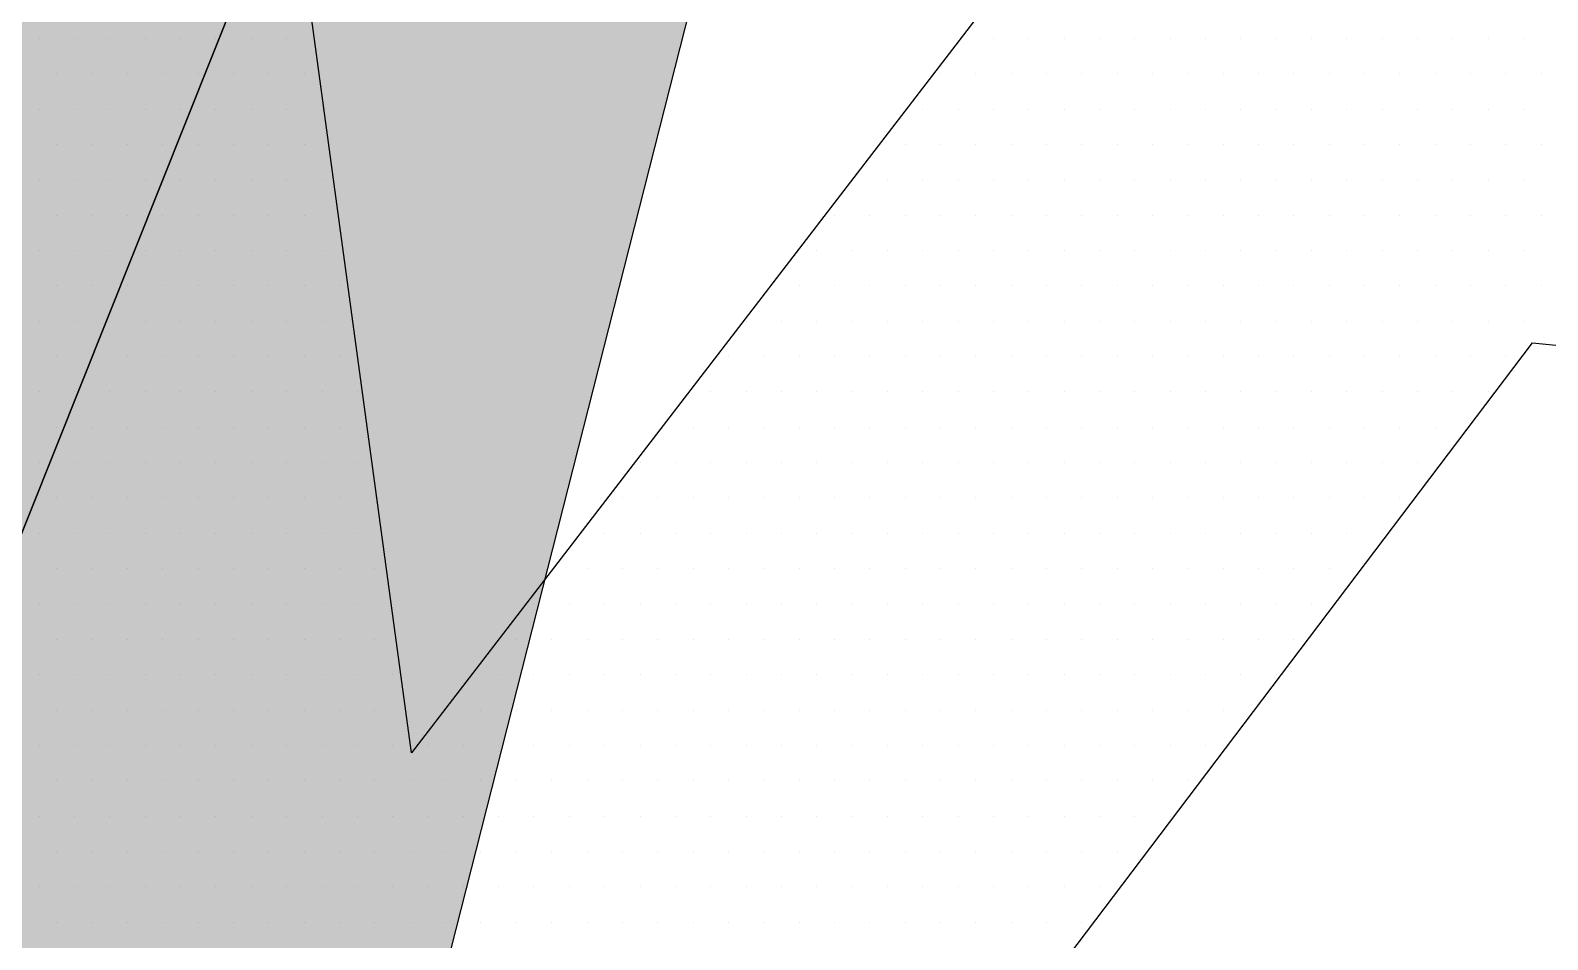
# Model space of a CAD drawing. Header units: millimetres. Extents: x 0 to 345, y 0 to 297.
# Drawn here: x 261.417 to 263.78, y 137.561 to 138.977 of the extents above; entities that cross this region are included whole.
import ezdxf

# ---------------------------------------------------------------- set-up
doc = ezdxf.new("R2010")
doc.units = ezdxf.units.MM
doc.header["$LTSCALE"] = 2
doc.linetypes.add('CACHEX2', pattern=[0.75, 0.5, -0.25])
for name, color, linetype in [('CALQUE_7', 4, 'Continuous'), ('CARTOUCHE', 7, 'Continuous'), ('rosace', 7, 'Continuous')]:
    doc.layers.add(name, color=color, linetype=linetype)

# ---------------------------------------------------------------- blocks, each defined once
blk = doc.blocks.new('A$C715108E3')
at = {"layer": 'CALQUE_7', "color": 131}
for p, q in [((-5.4335, -4.0654), (-5.4335, -4.0654)), ((-5.3417, -4.0654), (-5.3417, -4.0654)), ((-5.2498, -4.0654), (-5.2498, -4.0654)), ((-5.1584, -4.0654), (-5.1584, -4.0654)), ((-5.0665, -4.0654), (-5.0665, -4.0654)), ((-4.9745, -4.0654), (-4.9745, -4.0654)), ((-4.8829, -4.0654), (-4.8829, -4.0654)), ((-4.7912, -4.0654), (-4.7912, -4.0654)), ((-3.0425, -4.0654), (-3.0425, -4.0654)), ((-2.9566, -4.0654), (-2.9566, -4.0654)), ((-2.8646, -4.0654), (-2.8646, -4.0654)), ((-2.7733, -4.0654), (-2.7733, -4.0654)), ((-2.6815, -4.0654), (-2.6815, -4.0654)), ((-2.5895, -4.0654), (-2.5895, -4.0654)), ((-2.4975, -4.0654), (-2.4975, -4.0654)), ((-2.4062, -4.0654), (-2.4062, -4.0654)), ((-2.3142, -4.0654), (-2.3142, -4.0654)), ((-2.2223, -4.0654), (-2.2223, -4.0654)), ((-2.1313, -4.0654), (-2.1313, -4.0654)), ((-2.0391, -4.0654), (-2.0391, -4.0654)), ((-1.9472, -4.0654), (-1.9472, -4.0654)), ((-1.8558, -4.0654), (-1.8558, -4.0654)), ((-1.7639, -4.0654), (-1.7639, -4.0654)), ((-1.6721, -4.0654), (-1.6721, -4.0654)), ((-1.5806, -4.0654), (-1.5806, -4.0654)), ((-5.3874, -4.1578), (-5.3874, -4.1578)), ((-5.2959, -4.1578), (-5.2959, -4.1578)), ((-5.2041, -4.1578), (-5.2041, -4.1578)), ((-5.1121, -4.1578), (-5.1121, -4.1578)), ((-5.0208, -4.1578), (-5.0208, -4.1578)), ((-4.929, -4.1578), (-4.929, -4.1578)), ((-4.8369, -4.1578), (-4.8369, -4.1578)), ((-4.7453, -4.1578), (-4.7453, -4.1578)), ((-3.1126, -4.1578), (-3.1126, -4.1578)), ((-3.0942, -4.1578), (-3.0942, -4.1578)), ((-3.0024, -4.1578), (-3.0024, -4.1578)), ((-2.9109, -4.1578), (-2.9109, -4.1578)), ((-2.8191, -4.1578), (-2.8191, -4.1578)), ((-2.727, -4.1578), (-2.727, -4.1578)), ((-2.6358, -4.1578), (-2.6358, -4.1578)), ((-2.5438, -4.1578), (-2.5438, -4.1578)), ((-2.4517, -4.1578), (-2.4517, -4.1578)), ((-2.3599, -4.1578), (-2.3599, -4.1578)), ((-2.2684, -4.1578), (-2.2684, -4.1578)), ((-2.1766, -4.1578), (-2.1766, -4.1578)), ((-2.0848, -4.1578), (-2.0848, -4.1578)), ((-1.9933, -4.1578), (-1.9933, -4.1578)), ((-1.9015, -4.1578), (-1.9015, -4.1578)), ((-1.8097, -4.1578), (-1.8097, -4.1578)), ((-1.7182, -4.1578), (-1.7182, -4.1578)), ((-1.6264, -4.1578), (-1.6264, -4.1578)), ((-1.5345, -4.1578), (-1.5345, -4.1578)), ((-5.4335, -4.2494), (-5.4335, -4.2494)), ((-5.3417, -4.2494), (-5.3417, -4.2494)), ((-5.2498, -4.2494), (-5.2498, -4.2494)), ((-5.1584, -4.2494), (-5.1584, -4.2494)), ((-5.0665, -4.2494), (-5.0665, -4.2494)), ((-4.9745, -4.2494), (-4.9745, -4.2494)), ((-4.8829, -4.2494), (-4.8829, -4.2494)), ((-4.7912, -4.2494), (-4.7912, -4.2494)), ((-4.6992, -4.2494), (-4.6992, -4.2494)), ((-3.1832, -4.2494), (-3.1832, -4.2494)), ((-3.1399, -4.2494), (-3.1399, -4.2494)), ((-3.0485, -4.2494), (-3.0485, -4.2494)), ((-2.9566, -4.2494), (-2.9566, -4.2494)), ((-2.8646, -4.2494), (-2.8646, -4.2494)), ((-2.7733, -4.2494), (-2.7733, -4.2494)), ((-2.6815, -4.2494), (-2.6815, -4.2494)), ((-2.5895, -4.2494), (-2.5895, -4.2494)), ((-2.4975, -4.2494), (-2.4975, -4.2494)), ((-2.4062, -4.2494), (-2.4062, -4.2494)), ((-2.3142, -4.2494), (-2.3142, -4.2494)), ((-2.2223, -4.2494), (-2.2223, -4.2494)), ((-2.1313, -4.2494), (-2.1313, -4.2494)), ((-2.0391, -4.2494), (-2.0391, -4.2494)), ((-1.9472, -4.2494), (-1.9472, -4.2494)), ((-1.8558, -4.2494), (-1.8558, -4.2494)), ((-1.7639, -4.2494), (-1.7639, -4.2494)), ((-1.6721, -4.2494), (-1.6721, -4.2494)), ((-1.5806, -4.2494), (-1.5806, -4.2494)), ((-5.3874, -4.3407), (-5.3874, -4.3407)), ((-5.2959, -4.3407), (-5.2959, -4.3407)), ((-5.2041, -4.3407), (-5.2041, -4.3407)), ((-5.1121, -4.3407), (-5.1121, -4.3407)), ((-5.0208, -4.3407), (-5.0208, -4.3407)), ((-4.929, -4.3407), (-4.929, -4.3407)), ((-4.8369, -4.3407), (-4.8369, -4.3407)), ((-4.7453, -4.3407), (-4.7453, -4.3407)), ((-3.2541, -4.3407), (-3.2541, -4.3407)), ((-3.186, -4.3407), (-3.186, -4.3407)), ((-3.0942, -4.3407), (-3.0942, -4.3407)), ((-3.0024, -4.3407), (-3.0024, -4.3407)), ((-2.9109, -4.3407), (-2.9109, -4.3407)), ((-2.8191, -4.3407), (-2.8191, -4.3407)), ((-2.727, -4.3407), (-2.727, -4.3407)), ((-2.6358, -4.3407), (-2.6358, -4.3407)), ((-2.5438, -4.3407), (-2.5438, -4.3407)), ((-2.4517, -4.3407), (-2.4517, -4.3407)), ((-2.3599, -4.3407), (-2.3599, -4.3407)), ((-2.2684, -4.3407), (-2.2684, -4.3407)), ((-2.1766, -4.3407), (-2.1766, -4.3407)), ((-2.0848, -4.3407), (-2.0848, -4.3407)), ((-1.9933, -4.3407), (-1.9933, -4.3407)), ((-1.9015, -4.3407), (-1.9015, -4.3407)), ((-1.8097, -4.3407), (-1.8097, -4.3407)), ((-1.7182, -4.3407), (-1.7182, -4.3407)), ((-1.6264, -4.3407), (-1.6264, -4.3407)), ((-1.5345, -4.3407), (-1.5345, -4.3407)), ((-5.4335, -4.4331), (-5.4335, -4.4331)), ((-5.3417, -4.4331), (-5.3417, -4.4331)), ((-5.2498, -4.4331), (-5.2498, -4.4331)), ((-5.1584, -4.4331), (-5.1584, -4.4331)), ((-5.0665, -4.4331), (-5.0665, -4.4331)), ((-4.9745, -4.4331), (-4.9745, -4.4331)), ((-4.8829, -4.4331), (-4.8829, -4.4331)), ((-4.7912, -4.4331), (-4.7912, -4.4331)), ((-4.6992, -4.4331), (-4.6992, -4.4331)), ((-3.3243, -4.4331), (-3.3243, -4.4331)), ((-3.3236, -4.4331), (-3.3236, -4.4331)), ((-3.2318, -4.4331), (-3.2318, -4.4331)), ((-3.1399, -4.4331), (-3.1399, -4.4331)), ((-3.0485, -4.4331), (-3.0485, -4.4331)), ((-2.9566, -4.4331), (-2.9566, -4.4331)), ((-2.8646, -4.4331), (-2.8646, -4.4331)), ((-2.7733, -4.4331), (-2.7733, -4.4331)), ((-2.6815, -4.4331), (-2.6815, -4.4331)), ((-2.5895, -4.4331), (-2.5895, -4.4331)), ((-2.4975, -4.4331), (-2.4975, -4.4331)), ((-2.4062, -4.4331), (-2.4062, -4.4331)), ((-2.3142, -4.4331), (-2.3142, -4.4331)), ((-2.2223, -4.4331), (-2.2223, -4.4331)), ((-2.1313, -4.4331), (-2.1313, -4.4331)), ((-2.0391, -4.4331), (-2.0391, -4.4331)), ((-1.9472, -4.4331), (-1.9472, -4.4331)), ((-1.8558, -4.4331), (-1.8558, -4.4331)), ((-1.7639, -4.4331), (-1.7639, -4.4331)), ((-1.6721, -4.4331), (-1.6721, -4.4331)), ((-1.5806, -4.4331), (-1.5806, -4.4331)), ((-5.3874, -4.5245), (-5.3874, -4.5245)), ((-5.2959, -4.5245), (-5.2959, -4.5245)), ((-5.2041, -4.5245), (-5.2041, -4.5245)), ((-5.1121, -4.5245), (-5.1121, -4.5245)), ((-5.0208, -4.5245), (-5.0208, -4.5245)), ((-4.929, -4.5245), (-4.929, -4.5245)), ((-4.8369, -4.5245), (-4.8369, -4.5245)), ((-4.7453, -4.5245), (-4.7453, -4.5245)), ((-3.3948, -4.5245), (-3.3948, -4.5245)), ((-3.3693, -4.5245), (-3.3693, -4.5245)), ((-3.2775, -4.5245), (-3.2775, -4.5245)), ((-3.186, -4.5245), (-3.186, -4.5245)), ((-3.0942, -4.5245), (-3.0942, -4.5245)), ((-3.0024, -4.5245), (-3.0024, -4.5245)), ((-2.9109, -4.5245), (-2.9109, -4.5245)), ((-2.8191, -4.5245), (-2.8191, -4.5245)), ((-2.727, -4.5245), (-2.727, -4.5245)), ((-2.6358, -4.5245), (-2.6358, -4.5245)), ((-2.5438, -4.5245), (-2.5438, -4.5245)), ((-2.4517, -4.5245), (-2.4517, -4.5245)), ((-2.3599, -4.5245), (-2.3599, -4.5245)), ((-2.2684, -4.5245), (-2.2684, -4.5245)), ((-2.1766, -4.5245), (-2.1766, -4.5245)), ((-2.0848, -4.5245), (-2.0848, -4.5245)), ((-1.9933, -4.5245), (-1.9933, -4.5245)), ((-1.9015, -4.5245), (-1.9015, -4.5245)), ((-1.8097, -4.5245), (-1.8097, -4.5245)), ((-1.7182, -4.5245), (-1.7182, -4.5245)), ((-1.6264, -4.5245), (-1.6264, -4.5245)), ((-1.5345, -4.5245), (-1.5345, -4.5245)), ((-5.4335, -4.6156), (-5.4335, -4.6156)), ((-5.3417, -4.6156), (-5.3417, -4.6156)), ((-5.2498, -4.6156), (-5.2498, -4.6156)), ((-5.1584, -4.6156), (-5.1584, -4.6156)), ((-5.0665, -4.6156), (-5.0665, -4.6156)), ((-4.9745, -4.6156), (-4.9745, -4.6156)), ((-4.8829, -4.6156), (-4.8829, -4.6156)), ((-4.7912, -4.6156), (-4.7912, -4.6156)), ((-4.6992, -4.6156), (-4.6992, -4.6156)), ((-3.4656, -4.6156), (-3.4656, -4.6156)), ((-3.415, -4.6156), (-3.415, -4.6156)), ((-3.3236, -4.6156), (-3.3236, -4.6156)), ((-3.2318, -4.6156), (-3.2318, -4.6156)), ((-3.1399, -4.6156), (-3.1399, -4.6156)), ((-3.0485, -4.6156), (-3.0485, -4.6156)), ((-2.9566, -4.6156), (-2.9566, -4.6156)), ((-2.8646, -4.6156), (-2.8646, -4.6156)), ((-2.7733, -4.6156), (-2.7733, -4.6156)), ((-2.6815, -4.6156), (-2.6815, -4.6156)), ((-2.5895, -4.6156), (-2.5895, -4.6156)), ((-2.4975, -4.6156), (-2.4975, -4.6156)), ((-2.4062, -4.6156), (-2.4062, -4.6156)), ((-2.3142, -4.6156), (-2.3142, -4.6156)), ((-2.2223, -4.6156), (-2.2223, -4.6156)), ((-2.1313, -4.6156), (-2.1313, -4.6156)), ((-2.0391, -4.6156), (-2.0391, -4.6156)), ((-1.9472, -4.6156), (-1.9472, -4.6156)), ((-1.8558, -4.6156), (-1.8558, -4.6156)), ((-1.7639, -4.6156), (-1.7639, -4.6156)), ((-1.6721, -4.6156), (-1.6721, -4.6156)), ((-1.5806, -4.6156), (-1.5806, -4.6156)), ((-5.3874, -4.7082), (-5.3874, -4.7082)), ((-5.2959, -4.7082), (-5.2959, -4.7082)), ((-5.2041, -4.7082), (-5.2041, -4.7082)), ((-5.1121, -4.7082), (-5.1121, -4.7082)), ((-5.0208, -4.7082), (-5.0208, -4.7082)), ((-4.929, -4.7082), (-4.929, -4.7082)), ((-4.8369, -4.7082), (-4.8369, -4.7082)), ((-4.7453, -4.7082), (-4.7453, -4.7082)), ((-4.6537, -4.7082), (-4.6537, -4.7082)), ((-3.5357, -4.7082), (-3.5357, -4.7082)), ((-3.4611, -4.7082), (-3.4611, -4.7082)), ((-3.3693, -4.7082), (-3.3693, -4.7082)), ((-3.2775, -4.7082), (-3.2775, -4.7082)), ((-3.186, -4.7082), (-3.186, -4.7082)), ((-3.0942, -4.7082), (-3.0942, -4.7082)), ((-3.0024, -4.7082), (-3.0024, -4.7082)), ((-2.9109, -4.7082), (-2.9109, -4.7082)), ((-2.8191, -4.7082), (-2.8191, -4.7082)), ((-2.727, -4.7082), (-2.727, -4.7082)), ((-2.6358, -4.7082), (-2.6358, -4.7082)), ((-2.5438, -4.7082), (-2.5438, -4.7082)), ((-2.4517, -4.7082), (-2.4517, -4.7082)), ((-2.3599, -4.7082), (-2.3599, -4.7082)), ((-2.2684, -4.7082), (-2.2684, -4.7082)), ((-2.1766, -4.7082), (-2.1766, -4.7082)), ((-2.0848, -4.7082), (-2.0848, -4.7082)), ((-1.9933, -4.7082), (-1.9933, -4.7082)), ((-1.9015, -4.7082), (-1.9015, -4.7082)), ((-1.8097, -4.7082), (-1.8097, -4.7082)), ((-1.7182, -4.7082), (-1.7182, -4.7082)), ((-1.6264, -4.7082), (-1.6264, -4.7082)), ((-1.5345, -4.7082), (-1.5345, -4.7082)), ((-5.4335, -4.7997), (-5.4335, -4.7997)), ((-5.3417, -4.7997), (-5.3417, -4.7997)), ((-5.2498, -4.7997), (-5.2498, -4.7997)), ((-5.1584, -4.7997), (-5.1584, -4.7997)), ((-5.0665, -4.7997), (-5.0665, -4.7997)), ((-4.9745, -4.7997), (-4.9745, -4.7997)), ((-4.8829, -4.7997), (-4.8829, -4.7997)), ((-4.7912, -4.7997), (-4.7912, -4.7997)), ((-4.6992, -4.7997), (-4.6992, -4.7997)), ((-3.6064, -4.7997), (-3.6064, -4.7997)), ((-3.5987, -4.7997), (-3.5987, -4.7997)), ((-3.5069, -4.7997), (-3.5069, -4.7997)), ((-3.415, -4.7997), (-3.415, -4.7997)), ((-3.3236, -4.7997), (-3.3236, -4.7997)), ((-3.2318, -4.7997), (-3.2318, -4.7997)), ((-3.1399, -4.7997), (-3.1399, -4.7997)), ((-3.0485, -4.7997), (-3.0485, -4.7997)), ((-2.9566, -4.7997), (-2.9566, -4.7997)), ((-2.8646, -4.7997), (-2.8646, -4.7997)), ((-2.7733, -4.7997), (-2.7733, -4.7997)), ((-2.6815, -4.7997), (-2.6815, -4.7997)), ((-2.5895, -4.7997), (-2.5895, -4.7997)), ((-2.4975, -4.7997), (-2.4975, -4.7997)), ((-2.4062, -4.7997), (-2.4062, -4.7997)), ((-2.3142, -4.7997), (-2.3142, -4.7997)), ((-2.2223, -4.7997), (-2.2223, -4.7997)), ((-2.1313, -4.7997), (-2.1313, -4.7997)), ((-2.0391, -4.7997), (-2.0391, -4.7997)), ((-1.9472, -4.7997), (-1.9472, -4.7997)), ((-1.8558, -4.7997), (-1.8558, -4.7997)), ((-1.7639, -4.7997), (-1.7639, -4.7997)), ((-1.6721, -4.7997), (-1.6721, -4.7997)), ((-1.5806, -4.7997), (-1.5806, -4.7997)), ((-5.3874, -4.892), (-5.3874, -4.892)), ((-5.2959, -4.892), (-5.2959, -4.892)), ((-5.2041, -4.892), (-5.2041, -4.892)), ((-5.1121, -4.892), (-5.1121, -4.892)), ((-5.0208, -4.892), (-5.0208, -4.892)), ((-4.929, -4.892), (-4.929, -4.892)), ((-4.8369, -4.892), (-4.8369, -4.892)), ((-4.7453, -4.892), (-4.7453, -4.892)), ((-4.6537, -4.892), (-4.6537, -4.892)), ((-3.677, -4.892), (-3.677, -4.892)), ((-3.6444, -4.892), (-3.6444, -4.892)), ((-3.5526, -4.892), (-3.5526, -4.892)), ((-3.4611, -4.892), (-3.4611, -4.892)), ((-3.3693, -4.892), (-3.3693, -4.892)), ((-3.2775, -4.892), (-3.2775, -4.892)), ((-3.186, -4.892), (-3.186, -4.892)), ((-3.0942, -4.892), (-3.0942, -4.892)), ((-3.0024, -4.892), (-3.0024, -4.892)), ((-2.9109, -4.892), (-2.9109, -4.892)), ((-2.8191, -4.892), (-2.8191, -4.892)), ((-2.727, -4.892), (-2.727, -4.892)), ((-2.6358, -4.892), (-2.6358, -4.892)), ((-2.5438, -4.892), (-2.5438, -4.892)), ((-2.4517, -4.892), (-2.4517, -4.892)), ((-2.3599, -4.892), (-2.3599, -4.892)), ((-2.2684, -4.892), (-2.2684, -4.892)), ((-2.1766, -4.892), (-2.1766, -4.892)), ((-2.0848, -4.892), (-2.0848, -4.892)), ((-1.9933, -4.892), (-1.9933, -4.892)), ((-1.9015, -4.892), (-1.9015, -4.892)), ((-1.8097, -4.892), (-1.8097, -4.892)), ((-1.7182, -4.892), (-1.7182, -4.892)), ((-1.6264, -4.892), (-1.6264, -4.892)), ((-5.4335, -4.9833), (-5.4335, -4.9833)), ((-5.3417, -4.9833), (-5.3417, -4.9833)), ((-5.2498, -4.9833), (-5.2498, -4.9833)), ((-5.1584, -4.9833), (-5.1584, -4.9833)), ((-5.0665, -4.9833), (-5.0665, -4.9833)), ((-4.9745, -4.9833), (-4.9745, -4.9833)), ((-4.8829, -4.9833), (-4.8829, -4.9833)), ((-4.7912, -4.9833), (-4.7912, -4.9833)), ((-4.6992, -4.9833), (-4.6992, -4.9833)), ((-4.6076, -4.9833), (-4.6076, -4.9833)), ((-3.7471, -4.9833), (-3.7471, -4.9833)), ((-3.6909, -4.9833), (-3.6909, -4.9833)), ((-3.5987, -4.9833), (-3.5987, -4.9833)), ((-3.5069, -4.9833), (-3.5069, -4.9833)), ((-3.415, -4.9833), (-3.415, -4.9833)), ((-3.3236, -4.9833), (-3.3236, -4.9833)), ((-3.2318, -4.9833), (-3.2318, -4.9833)), ((-3.1399, -4.9833), (-3.1399, -4.9833)), ((-3.0485, -4.9833), (-3.0485, -4.9833)), ((-2.9566, -4.9833), (-2.9566, -4.9833)), ((-2.8646, -4.9833), (-2.8646, -4.9833)), ((-2.7733, -4.9833), (-2.7733, -4.9833)), ((-2.6815, -4.9833), (-2.6815, -4.9833)), ((-2.5895, -4.9833), (-2.5895, -4.9833)), ((-2.4975, -4.9833), (-2.4975, -4.9833)), ((-2.4062, -4.9833), (-2.4062, -4.9833)), ((-2.3142, -4.9833), (-2.3142, -4.9833)), ((-2.2223, -4.9833), (-2.2223, -4.9833)), ((-2.1313, -4.9833), (-2.1313, -4.9833)), ((-2.0391, -4.9833), (-2.0391, -4.9833)), ((-1.9472, -4.9833), (-1.9472, -4.9833)), ((-1.8558, -4.9833), (-1.8558, -4.9833)), ((-1.7639, -4.9833), (-1.7639, -4.9833)), ((-1.6721, -4.9833), (-1.6721, -4.9833)), ((-5.3874, -5.0748), (-5.3874, -5.0748)), ((-5.2959, -5.0748), (-5.2959, -5.0748)), ((-5.2041, -5.0748), (-5.2041, -5.0748)), ((-5.1121, -5.0748), (-5.1121, -5.0748)), ((-5.0208, -5.0748), (-5.0208, -5.0748)), ((-4.929, -5.0748), (-4.929, -5.0748)), ((-4.8369, -5.0748), (-4.8369, -5.0748)), ((-4.7453, -5.0748), (-4.7453, -5.0748)), ((-4.6537, -5.0748), (-4.6537, -5.0748)), ((-3.818, -5.0748), (-3.818, -5.0748)), ((-3.7363, -5.0748), (-3.7363, -5.0748)), ((-3.6444, -5.0748), (-3.6444, -5.0748)), ((-3.5526, -5.0748), (-3.5526, -5.0748)), ((-3.4611, -5.0748), (-3.4611, -5.0748)), ((-3.3693, -5.0748), (-3.3693, -5.0748)), ((-3.2775, -5.0748), (-3.2775, -5.0748)), ((-3.186, -5.0748), (-3.186, -5.0748)), ((-3.0942, -5.0748), (-3.0942, -5.0748)), ((-3.0024, -5.0748), (-3.0024, -5.0748)), ((-2.9109, -5.0748), (-2.9109, -5.0748)), ((-2.8191, -5.0748), (-2.8191, -5.0748)), ((-2.727, -5.0748), (-2.727, -5.0748)), ((-2.6358, -5.0748), (-2.6358, -5.0748)), ((-2.5438, -5.0748), (-2.5438, -5.0748)), ((-2.4517, -5.0748), (-2.4517, -5.0748)), ((-2.3599, -5.0748), (-2.3599, -5.0748)), ((-2.2684, -5.0748), (-2.2684, -5.0748)), ((-2.1766, -5.0748), (-2.1766, -5.0748)), ((-2.0848, -5.0748), (-2.0848, -5.0748)), ((-1.9933, -5.0748), (-1.9933, -5.0748)), ((-1.9015, -5.0748), (-1.9015, -5.0748)), ((-1.8097, -5.0748), (-1.8097, -5.0748)), ((-5.4335, -5.1674), (-5.4335, -5.1674)), ((-5.3417, -5.1674), (-5.3417, -5.1674)), ((-5.2498, -5.1674), (-5.2498, -5.1674)), ((-5.1584, -5.1674), (-5.1584, -5.1674)), ((-5.0665, -5.1674), (-5.0665, -5.1674)), ((-4.9745, -5.1674), (-4.9745, -5.1674)), ((-4.8829, -5.1674), (-4.8829, -5.1674)), ((-4.7912, -5.1674), (-4.7912, -5.1674)), ((-4.6992, -5.1674), (-4.6992, -5.1674)), ((-4.6076, -5.1674), (-4.6076, -5.1674)), ((-3.8884, -5.1674), (-3.8884, -5.1674)), ((-3.8738, -5.1674), (-3.8738, -5.1674)), ((-3.782, -5.1674), (-3.782, -5.1674)), ((-3.6909, -5.1674), (-3.6909, -5.1674)), ((-3.5987, -5.1674), (-3.5987, -5.1674)), ((-3.5069, -5.1674), (-3.5069, -5.1674)), ((-3.415, -5.1674), (-3.415, -5.1674)), ((-3.3236, -5.1674), (-3.3236, -5.1674)), ((-3.2318, -5.1674), (-3.2318, -5.1674)), ((-3.1399, -5.1674), (-3.1399, -5.1674)), ((-3.0485, -5.1674), (-3.0485, -5.1674)), ((-2.9566, -5.1674), (-2.9566, -5.1674)), ((-2.8646, -5.1674), (-2.8646, -5.1674)), ((-2.7733, -5.1674), (-2.7733, -5.1674)), ((-2.6815, -5.1674), (-2.6815, -5.1674)), ((-2.5895, -5.1674), (-2.5895, -5.1674)), ((-2.4975, -5.1674), (-2.4975, -5.1674)), ((-2.4062, -5.1674), (-2.4062, -5.1674)), ((-2.3142, -5.1674), (-2.3142, -5.1674)), ((-2.2223, -5.1674), (-2.2223, -5.1674)), ((-2.1313, -5.1674), (-2.1313, -5.1674)), ((-2.0391, -5.1674), (-2.0391, -5.1674)), ((-1.9472, -5.1674), (-1.9472, -5.1674)), ((-1.8558, -5.1674), (-1.8558, -5.1674)), ((-5.3874, -5.2586), (-5.3874, -5.2586)), ((-5.2959, -5.2586), (-5.2959, -5.2586)), ((-5.2041, -5.2586), (-5.2041, -5.2586)), ((-5.1121, -5.2586), (-5.1121, -5.2586)), ((-5.0208, -5.2586), (-5.0208, -5.2586)), ((-4.929, -5.2586), (-4.929, -5.2586)), ((-4.8369, -5.2586), (-4.8369, -5.2586)), ((-4.7453, -5.2586), (-4.7453, -5.2586)), ((-4.6537, -5.2586), (-4.6537, -5.2586)), ((-4.562, -5.2586), (-4.562, -5.2586)), ((-3.9587, -5.2586), (-3.9587, -5.2586)), ((-3.9196, -5.2586), (-3.9196, -5.2586)), ((-3.8281, -5.2586), (-3.8281, -5.2586)), ((-3.7363, -5.2586), (-3.7363, -5.2586)), ((-3.6444, -5.2586), (-3.6444, -5.2586)), ((-3.5526, -5.2586), (-3.5526, -5.2586)), ((-3.4611, -5.2586), (-3.4611, -5.2586)), ((-3.3693, -5.2586), (-3.3693, -5.2586)), ((-3.2775, -5.2586), (-3.2775, -5.2586)), ((-3.186, -5.2586), (-3.186, -5.2586)), ((-3.0942, -5.2586), (-3.0942, -5.2586)), ((-3.0024, -5.2586), (-3.0024, -5.2586)), ((-2.9109, -5.2586), (-2.9109, -5.2586)), ((-2.8191, -5.2586), (-2.8191, -5.2586)), ((-2.727, -5.2586), (-2.727, -5.2586)), ((-2.6358, -5.2586), (-2.6358, -5.2586)), ((-2.5438, -5.2586), (-2.5438, -5.2586)), ((-2.4517, -5.2586), (-2.4517, -5.2586)), ((-2.3599, -5.2586), (-2.3599, -5.2586)), ((-2.2684, -5.2586), (-2.2684, -5.2586)), ((-2.1766, -5.2586), (-2.1766, -5.2586)), ((-2.0848, -5.2586), (-2.0848, -5.2586)), ((-1.9933, -5.2586), (-1.9933, -5.2586)), ((-1.9015, -5.2586), (-1.9015, -5.2586)), ((-5.4335, -5.3499), (-5.4335, -5.3499)), ((-5.3417, -5.3499), (-5.3417, -5.3499)), ((-5.2498, -5.3499), (-5.2498, -5.3499)), ((-5.1584, -5.3499), (-5.1584, -5.3499)), ((-5.0665, -5.3499), (-5.0665, -5.3499)), ((-4.9745, -5.3499), (-4.9745, -5.3499)), ((-4.8829, -5.3499), (-4.8829, -5.3499)), ((-4.7912, -5.3499), (-4.7912, -5.3499)), ((-4.6992, -5.3499), (-4.6992, -5.3499)), ((-4.6076, -5.3499), (-4.6076, -5.3499)), ((-4.0296, -5.3499), (-4.0296, -5.3499)), ((-3.9659, -5.3499), (-3.9659, -5.3499)), ((-3.8738, -5.3499), (-3.8738, -5.3499)), ((-3.782, -5.3499), (-3.782, -5.3499)), ((-3.6909, -5.3499), (-3.6909, -5.3499)), ((-3.5987, -5.3499), (-3.5987, -5.3499)), ((-3.5069, -5.3499), (-3.5069, -5.3499)), ((-3.415, -5.3499), (-3.415, -5.3499)), ((-3.3236, -5.3499), (-3.3236, -5.3499)), ((-3.2318, -5.3499), (-3.2318, -5.3499)), ((-3.1399, -5.3499), (-3.1399, -5.3499)), ((-3.0485, -5.3499), (-3.0485, -5.3499)), ((-2.9566, -5.3499), (-2.9566, -5.3499)), ((-2.8646, -5.3499), (-2.8646, -5.3499)), ((-2.7733, -5.3499), (-2.7733, -5.3499)), ((-2.6815, -5.3499), (-2.6815, -5.3499)), ((-2.5895, -5.3499), (-2.5895, -5.3499)), ((-2.4975, -5.3499), (-2.4975, -5.3499)), ((-2.4062, -5.3499), (-2.4062, -5.3499)), ((-2.3142, -5.3499), (-2.3142, -5.3499)), ((-2.2223, -5.3499), (-2.2223, -5.3499)), ((-2.1313, -5.3499), (-2.1313, -5.3499)), ((-2.0391, -5.3499), (-2.0391, -5.3499)), ((-1.9472, -5.3499), (-1.9472, -5.3499)), ((-5.3874, -5.4423), (-5.3874, -5.4423)), ((-5.2959, -5.4423), (-5.2959, -5.4423)), ((-5.2041, -5.4423), (-5.2041, -5.4423)), ((-5.1121, -5.4423), (-5.1121, -5.4423)), ((-5.0208, -5.4423), (-5.0208, -5.4423)), ((-4.929, -5.4423), (-4.929, -5.4423)), ((-4.8369, -5.4423), (-4.8369, -5.4423)), ((-4.7453, -5.4423), (-4.7453, -5.4423)), ((-4.6537, -5.4423), (-4.6537, -5.4423)), ((-4.562, -5.4423), (-4.562, -5.4423)), ((-4.1002, -5.4423), (-4.1002, -5.4423)), ((-4.0114, -5.4423), (-4.0114, -5.4423)), ((-3.9196, -5.4423), (-3.9196, -5.4423)), ((-3.8281, -5.4423), (-3.8281, -5.4423)), ((-3.7363, -5.4423), (-3.7363, -5.4423)), ((-3.6444, -5.4423), (-3.6444, -5.4423)), ((-3.5526, -5.4423), (-3.5526, -5.4423)), ((-3.4611, -5.4423), (-3.4611, -5.4423)), ((-3.3693, -5.4423), (-3.3693, -5.4423)), ((-3.2775, -5.4423), (-3.2775, -5.4423)), ((-3.186, -5.4423), (-3.186, -5.4423)), ((-3.0942, -5.4423), (-3.0942, -5.4423)), ((-3.0024, -5.4423), (-3.0024, -5.4423)), ((-2.9109, -5.4423), (-2.9109, -5.4423)), ((-2.8191, -5.4423), (-2.8191, -5.4423)), ((-2.727, -5.4423), (-2.727, -5.4423)), ((-2.6358, -5.4423), (-2.6358, -5.4423)), ((-2.5438, -5.4423), (-2.5438, -5.4423)), ((-2.4517, -5.4423), (-2.4517, -5.4423)), ((-2.3599, -5.4423), (-2.3599, -5.4423)), ((-2.2684, -5.4423), (-2.2684, -5.4423)), ((-2.1766, -5.4423), (-2.1766, -5.4423)), ((-2.0848, -5.4423), (-2.0848, -5.4423)), ((-5.4335, -5.5339), (-5.4335, -5.5339)), ((-5.3417, -5.5339), (-5.3417, -5.5339)), ((-5.2498, -5.5339), (-5.2498, -5.5339)), ((-5.1584, -5.5339), (-5.1584, -5.5339)), ((-5.0665, -5.5339), (-5.0665, -5.5339)), ((-4.9745, -5.5339), (-4.9745, -5.5339)), ((-4.8829, -5.5339), (-4.8829, -5.5339)), ((-4.7912, -5.5339), (-4.7912, -5.5339)), ((-4.6992, -5.5339), (-4.6992, -5.5339)), ((-4.6076, -5.5339), (-4.6076, -5.5339)), ((-4.1703, -5.5339), (-4.1703, -5.5339)), ((-4.1491, -5.5339), (-4.1491, -5.5339)), ((-4.0571, -5.5339), (-4.0571, -5.5339)), ((-3.9659, -5.5339), (-3.9659, -5.5339)), ((-3.8738, -5.5339), (-3.8738, -5.5339)), ((-3.782, -5.5339), (-3.782, -5.5339)), ((-3.6909, -5.5339), (-3.6909, -5.5339)), ((-3.5987, -5.5339), (-3.5987, -5.5339)), ((-3.5069, -5.5339), (-3.5069, -5.5339)), ((-3.415, -5.5339), (-3.415, -5.5339)), ((-3.3236, -5.5339), (-3.3236, -5.5339)), ((-3.2318, -5.5339), (-3.2318, -5.5339)), ((-3.1399, -5.5339), (-3.1399, -5.5339)), ((-3.0485, -5.5339), (-3.0485, -5.5339)), ((-2.9566, -5.5339), (-2.9566, -5.5339)), ((-2.8646, -5.5339), (-2.8646, -5.5339)), ((-2.7733, -5.5339), (-2.7733, -5.5339)), ((-2.6815, -5.5339), (-2.6815, -5.5339)), ((-2.5895, -5.5339), (-2.5895, -5.5339)), ((-2.4975, -5.5339), (-2.4975, -5.5339)), ((-2.4062, -5.5339), (-2.4062, -5.5339)), ((-2.3142, -5.5339), (-2.3142, -5.5339)), ((-2.2223, -5.5339), (-2.2223, -5.5339)), ((-2.1313, -5.5339), (-2.1313, -5.5339)), ((-5.3874, -5.625), (-5.3874, -5.625)), ((-5.2959, -5.625), (-5.2959, -5.625)), ((-5.2041, -5.625), (-5.2041, -5.625)), ((-5.1121, -5.625), (-5.1121, -5.625)), ((-5.0208, -5.625), (-5.0208, -5.625)), ((-4.929, -5.625), (-4.929, -5.625)), ((-4.8369, -5.625), (-4.8369, -5.625)), ((-4.7453, -5.625), (-4.7453, -5.625)), ((-4.6537, -5.625), (-4.6537, -5.625)), ((-4.562, -5.625), (-4.562, -5.625)), ((-4.2412, -5.625), (-4.2412, -5.625)), ((-4.1947, -5.625), (-4.1947, -5.625)), ((-4.1034, -5.625), (-4.1034, -5.625)), ((-4.0114, -5.625), (-4.0114, -5.625)), ((-3.9196, -5.625), (-3.9196, -5.625)), ((-3.8281, -5.625), (-3.8281, -5.625)), ((-3.7363, -5.625), (-3.7363, -5.625)), ((-3.6444, -5.625), (-3.6444, -5.625)), ((-3.5526, -5.625), (-3.5526, -5.625)), ((-3.4611, -5.625), (-3.4611, -5.625)), ((-3.3693, -5.625), (-3.3693, -5.625)), ((-3.2775, -5.625), (-3.2775, -5.625)), ((-3.186, -5.625), (-3.186, -5.625)), ((-3.0942, -5.625), (-3.0942, -5.625)), ((-3.0024, -5.625), (-3.0024, -5.625)), ((-2.9109, -5.625), (-2.9109, -5.625)), ((-2.8191, -5.625), (-2.8191, -5.625)), ((-2.727, -5.625), (-2.727, -5.625)), ((-2.6358, -5.625), (-2.6358, -5.625)), ((-2.5438, -5.625), (-2.5438, -5.625)), ((-2.4517, -5.625), (-2.4517, -5.625)), ((-2.3599, -5.625), (-2.3599, -5.625)), ((-2.2684, -5.625), (-2.2684, -5.625)), ((-2.1766, -5.625), (-2.1766, -5.625)), ((-5.4335, -5.7174), (-5.4335, -5.7174)), ((-5.3417, -5.7174), (-5.3417, -5.7174)), ((-5.2498, -5.7174), (-5.2498, -5.7174)), ((-5.1584, -5.7174), (-5.1584, -5.7174)), ((-5.0665, -5.7174), (-5.0665, -5.7174)), ((-4.9745, -5.7174), (-4.9745, -5.7174)), ((-4.8829, -5.7174), (-4.8829, -5.7174)), ((-4.7912, -5.7174), (-4.7912, -5.7174)), ((-4.6992, -5.7174), (-4.6992, -5.7174)), ((-4.6076, -5.7174), (-4.6076, -5.7174)), ((-4.5159, -5.7174), (-4.5159, -5.7174)), ((-4.3116, -5.7174), (-4.3116, -5.7174)), ((-4.2412, -5.7174), (-4.2412, -5.7174)), ((-4.1491, -5.7174), (-4.1491, -5.7174)), ((-4.0571, -5.7174), (-4.0571, -5.7174)), ((-3.9659, -5.7174), (-3.9659, -5.7174)), ((-3.8738, -5.7174), (-3.8738, -5.7174)), ((-3.782, -5.7174), (-3.782, -5.7174)), ((-3.6909, -5.7174), (-3.6909, -5.7174)), ((-3.5987, -5.7174), (-3.5987, -5.7174)), ((-3.5069, -5.7174), (-3.5069, -5.7174)), ((-3.415, -5.7174), (-3.415, -5.7174)), ((-3.3236, -5.7174), (-3.3236, -5.7174)), ((-3.2318, -5.7174), (-3.2318, -5.7174)), ((-3.1399, -5.7174), (-3.1399, -5.7174)), ((-3.0485, -5.7174), (-3.0485, -5.7174)), ((-2.9566, -5.7174), (-2.9566, -5.7174)), ((-2.8646, -5.7174), (-2.8646, -5.7174)), ((-2.7733, -5.7174), (-2.7733, -5.7174)), ((-2.6815, -5.7174), (-2.6815, -5.7174)), ((-2.5895, -5.7174), (-2.5895, -5.7174)), ((-2.4975, -5.7174), (-2.4975, -5.7174)), ((-2.4062, -5.7174), (-2.4062, -5.7174)), ((-2.3142, -5.7174), (-2.3142, -5.7174)), ((-2.2223, -5.7174), (-2.2223, -5.7174)), ((-5.3874, -5.8091), (-5.3874, -5.8091)), ((-5.2959, -5.8091), (-5.2959, -5.8091)), ((-5.2041, -5.8091), (-5.2041, -5.8091)), ((-5.1121, -5.8091), (-5.1121, -5.8091)), ((-5.0208, -5.8091), (-5.0208, -5.8091)), ((-4.929, -5.8091), (-4.929, -5.8091)), ((-4.8369, -5.8091), (-4.8369, -5.8091)), ((-4.7453, -5.8091), (-4.7453, -5.8091)), ((-4.6537, -5.8091), (-4.6537, -5.8091)), ((-4.562, -5.8091), (-4.562, -5.8091)), ((-4.3819, -5.8091), (-4.3819, -5.8091)), ((-4.3787, -5.8091), (-4.3787, -5.8091)), ((-4.2867, -5.8091), (-4.2867, -5.8091)), ((-4.1947, -5.8091), (-4.1947, -5.8091)), ((-4.1034, -5.8091), (-4.1034, -5.8091)), ((-4.0114, -5.8091), (-4.0114, -5.8091)), ((-3.9196, -5.8091), (-3.9196, -5.8091)), ((-3.8281, -5.8091), (-3.8281, -5.8091)), ((-3.7363, -5.8091), (-3.7363, -5.8091)), ((-3.6444, -5.8091), (-3.6444, -5.8091)), ((-3.5526, -5.8091), (-3.5526, -5.8091)), ((-3.4611, -5.8091), (-3.4611, -5.8091)), ((-3.3693, -5.8091), (-3.3693, -5.8091)), ((-3.2775, -5.8091), (-3.2775, -5.8091)), ((-3.186, -5.8091), (-3.186, -5.8091)), ((-3.0942, -5.8091), (-3.0942, -5.8091)), ((-3.0024, -5.8091), (-3.0024, -5.8091)), ((-2.9109, -5.8091), (-2.9109, -5.8091)), ((-2.8191, -5.8091), (-2.8191, -5.8091)), ((-2.727, -5.8091), (-2.727, -5.8091)), ((-2.6358, -5.8091), (-2.6358, -5.8091)), ((-2.5438, -5.8091), (-2.5438, -5.8091)), ((-2.4517, -5.8091), (-2.4517, -5.8091)), ((-2.3599, -5.8091), (-2.3599, -5.8091)), ((-5.4335, -5.9003), (-5.4335, -5.9003)), ((-5.3417, -5.9003), (-5.3417, -5.9003)), ((-5.2498, -5.9003), (-5.2498, -5.9003)), ((-5.1584, -5.9003), (-5.1584, -5.9003)), ((-5.0665, -5.9003), (-5.0665, -5.9003)), ((-4.9745, -5.9003), (-4.9745, -5.9003)), ((-4.8829, -5.9003), (-4.8829, -5.9003)), ((-4.7912, -5.9003), (-4.7912, -5.9003)), ((-4.6992, -5.9003), (-4.6992, -5.9003)), ((-4.6076, -5.9003), (-4.6076, -5.9003)), ((-4.5159, -5.9003), (-4.5159, -5.9003)), ((-4.4526, -5.9003), (-4.4526, -5.9003)), ((-4.4243, -5.9003), (-4.4243, -5.9003)), ((-4.3322, -5.9003), (-4.3322, -5.9003)), ((-4.2412, -5.9003), (-4.2412, -5.9003)), ((-4.1491, -5.9003), (-4.1491, -5.9003)), ((-4.0571, -5.9003), (-4.0571, -5.9003)), ((-3.9659, -5.9003), (-3.9659, -5.9003)), ((-3.8738, -5.9003), (-3.8738, -5.9003)), ((-3.782, -5.9003), (-3.782, -5.9003)), ((-3.6909, -5.9003), (-3.6909, -5.9003)), ((-3.5987, -5.9003), (-3.5987, -5.9003)), ((-3.5069, -5.9003), (-3.5069, -5.9003)), ((-3.415, -5.9003), (-3.415, -5.9003)), ((-3.3236, -5.9003), (-3.3236, -5.9003)), ((-3.2318, -5.9003), (-3.2318, -5.9003)), ((-3.1399, -5.9003), (-3.1399, -5.9003)), ((-3.0485, -5.9003), (-3.0485, -5.9003)), ((-2.9566, -5.9003), (-2.9566, -5.9003)), ((-2.8646, -5.9003), (-2.8646, -5.9003)), ((-2.7733, -5.9003), (-2.7733, -5.9003)), ((-2.6815, -5.9003), (-2.6815, -5.9003)), ((-2.5895, -5.9003), (-2.5895, -5.9003)), ((-2.4975, -5.9003), (-2.4975, -5.9003)), ((-2.4062, -5.9003), (-2.4062, -5.9003)), ((-5.3874, -5.9927), (-5.3874, -5.9927)), ((-5.2959, -5.9927), (-5.2959, -5.9927)), ((-5.2041, -5.9927), (-5.2041, -5.9927)), ((-5.1121, -5.9927), (-5.1121, -5.9927)), ((-5.0208, -5.9927), (-5.0208, -5.9927)), ((-4.929, -5.9927), (-4.929, -5.9927)), ((-4.8369, -5.9927), (-4.8369, -5.9927)), ((-4.7453, -5.9927), (-4.7453, -5.9927)), ((-4.6537, -5.9927), (-4.6537, -5.9927)), ((-4.562, -5.9927), (-4.562, -5.9927)), ((-4.47, -5.9927), (-4.47, -5.9927)), ((-4.3787, -5.9927), (-4.3787, -5.9927)), ((-4.2867, -5.9927), (-4.2867, -5.9927)), ((-4.1947, -5.9927), (-4.1947, -5.9927)), ((-4.1034, -5.9927), (-4.1034, -5.9927)), ((-4.0114, -5.9927), (-4.0114, -5.9927)), ((-3.9196, -5.9927), (-3.9196, -5.9927)), ((-3.8281, -5.9927), (-3.8281, -5.9927)), ((-3.7363, -5.9927), (-3.7363, -5.9927)), ((-3.6444, -5.9927), (-3.6444, -5.9927)), ((-3.5526, -5.9927), (-3.5526, -5.9927)), ((-3.4611, -5.9927), (-3.4611, -5.9927)), ((-3.3693, -5.9927), (-3.3693, -5.9927)), ((-3.2775, -5.9927), (-3.2775, -5.9927)), ((-3.186, -5.9927), (-3.186, -5.9927)), ((-3.0942, -5.9927), (-3.0942, -5.9927)), ((-3.0024, -5.9927), (-3.0024, -5.9927)), ((-2.9109, -5.9927), (-2.9109, -5.9927)), ((-2.8191, -5.9927), (-2.8191, -5.9927)), ((-2.727, -5.9927), (-2.727, -5.9927)), ((-2.6358, -5.9927), (-2.6358, -5.9927)), ((-2.5438, -5.9927), (-2.5438, -5.9927)), ((-2.4517, -5.9927), (-2.4517, -5.9927)), ((-5.4335, -6.0842), (-5.4335, -6.0842)), ((-5.3417, -6.0842), (-5.3417, -6.0842)), ((-5.2498, -6.0842), (-5.2498, -6.0842)), ((-5.1584, -6.0842), (-5.1584, -6.0842)), ((-5.0665, -6.0842), (-5.0665, -6.0842)), ((-4.9745, -6.0842), (-4.9745, -6.0842)), ((-4.8829, -6.0842), (-4.8829, -6.0842)), ((-4.7912, -6.0842), (-4.7912, -6.0842)), ((-4.6992, -6.0842), (-4.6992, -6.0842)), ((-4.6076, -6.0842), (-4.6076, -6.0842)), ((-4.5159, -6.0842), (-4.5159, -6.0842)), ((-4.4243, -6.0842), (-4.4243, -6.0842)), ((-4.3322, -6.0842), (-4.3322, -6.0842)), ((-4.2412, -6.0842), (-4.2412, -6.0842)), ((-4.1491, -6.0842), (-4.1491, -6.0842)), ((-4.0571, -6.0842), (-4.0571, -6.0842)), ((-3.9659, -6.0842), (-3.9659, -6.0842)), ((-3.8738, -6.0842), (-3.8738, -6.0842)), ((-3.782, -6.0842), (-3.782, -6.0842)), ((-3.6909, -6.0842), (-3.6909, -6.0842)), ((-3.5987, -6.0842), (-3.5987, -6.0842)), ((-3.5069, -6.0842), (-3.5069, -6.0842)), ((-3.415, -6.0842), (-3.415, -6.0842)), ((-3.3236, -6.0842), (-3.3236, -6.0842)), ((-3.2318, -6.0842), (-3.2318, -6.0842)), ((-3.1399, -6.0842), (-3.1399, -6.0842)), ((-3.0485, -6.0842), (-3.0485, -6.0842)), ((-2.9566, -6.0842), (-2.9566, -6.0842)), ((-2.8646, -6.0842), (-2.8646, -6.0842)), ((-2.7733, -6.0842), (-2.7733, -6.0842)), ((-2.6815, -6.0842), (-2.6815, -6.0842)), ((-2.5895, -6.0842), (-2.5895, -6.0842)), ((-2.4975, -6.0842), (-2.4975, -6.0842)), ((-5.3874, -6.1753), (-5.3874, -6.1753)), ((-5.2959, -6.1753), (-5.2959, -6.1753)), ((-5.2041, -6.1753), (-5.2041, -6.1753)), ((-5.1121, -6.1753), (-5.1121, -6.1753)), ((-5.0208, -6.1753), (-5.0208, -6.1753)), ((-4.929, -6.1753), (-4.929, -6.1753)), ((-4.8369, -6.1753), (-4.8369, -6.1753)), ((-4.7453, -6.1753), (-4.7453, -6.1753)), ((-4.6537, -6.1753), (-4.6537, -6.1753)), ((-4.562, -6.1753), (-4.562, -6.1753)), ((-4.47, -6.1753), (-4.47, -6.1753)), ((-4.3787, -6.1753), (-4.3787, -6.1753)), ((-4.2867, -6.1753), (-4.2867, -6.1753)), ((-4.1947, -6.1753), (-4.1947, -6.1753)), ((-4.1034, -6.1753), (-4.1034, -6.1753)), ((-4.0114, -6.1753), (-4.0114, -6.1753)), ((-3.9196, -6.1753), (-3.9196, -6.1753)), ((-3.8281, -6.1753), (-3.8281, -6.1753)), ((-3.7363, -6.1753), (-3.7363, -6.1753)), ((-3.6444, -6.1753), (-3.6444, -6.1753)), ((-3.5526, -6.1753), (-3.5526, -6.1753)), ((-3.4611, -6.1753), (-3.4611, -6.1753)), ((-3.3693, -6.1753), (-3.3693, -6.1753)), ((-3.2775, -6.1753), (-3.2775, -6.1753)), ((-3.186, -6.1753), (-3.186, -6.1753)), ((-3.0942, -6.1753), (-3.0942, -6.1753)), ((-3.0024, -6.1753), (-3.0024, -6.1753)), ((-2.9109, -6.1753), (-2.9109, -6.1753)), ((-2.8191, -6.1753), (-2.8191, -6.1753)), ((-2.727, -6.1753), (-2.727, -6.1753)), ((-2.6358, -6.1753), (-2.6358, -6.1753)), ((-5.4335, -6.2678), (-5.4335, -6.2678)), ((-5.3417, -6.2678), (-5.3417, -6.2678)), ((-5.2498, -6.2678), (-5.2498, -6.2678)), ((-5.1584, -6.2678), (-5.1584, -6.2678)), ((-5.0665, -6.2678), (-5.0665, -6.2678)), ((-4.9745, -6.2678), (-4.9745, -6.2678)), ((-4.8829, -6.2678), (-4.8829, -6.2678)), ((-4.7912, -6.2678), (-4.7912, -6.2678)), ((-4.6992, -6.2678), (-4.6992, -6.2678)), ((-4.6076, -6.2678), (-4.6076, -6.2678)), ((-4.5159, -6.2678), (-4.5159, -6.2678)), ((-4.4243, -6.2678), (-4.4243, -6.2678)), ((-4.3322, -6.2678), (-4.3322, -6.2678)), ((-4.2412, -6.2678), (-4.2412, -6.2678)), ((-4.1491, -6.2678), (-4.1491, -6.2678)), ((-4.0571, -6.2678), (-4.0571, -6.2678)), ((-3.9659, -6.2678), (-3.9659, -6.2678)), ((-3.8738, -6.2678), (-3.8738, -6.2678)), ((-3.782, -6.2678), (-3.782, -6.2678)), ((-3.6909, -6.2678), (-3.6909, -6.2678)), ((-3.5987, -6.2678), (-3.5987, -6.2678)), ((-3.5069, -6.2678), (-3.5069, -6.2678)), ((-3.415, -6.2678), (-3.415, -6.2678)), ((-3.3236, -6.2678), (-3.3236, -6.2678)), ((-3.2318, -6.2678), (-3.2318, -6.2678)), ((-3.1399, -6.2678), (-3.1399, -6.2678)), ((-3.0485, -6.2678), (-3.0485, -6.2678)), ((-2.9566, -6.2678), (-2.9566, -6.2678)), ((-2.8646, -6.2678), (-2.8646, -6.2678)), ((-2.7733, -6.2678), (-2.7733, -6.2678)), ((-2.6815, -6.2678), (-2.6815, -6.2678)), ((-5.3874, -6.3593), (-5.3874, -6.3593)), ((-5.2959, -6.3593), (-5.2959, -6.3593)), ((-5.2041, -6.3593), (-5.2041, -6.3593)), ((-5.1121, -6.3593), (-5.1121, -6.3593)), ((-5.0208, -6.3593), (-5.0208, -6.3593)), ((-4.929, -6.3593), (-4.929, -6.3593)), ((-4.8369, -6.3593), (-4.8369, -6.3593)), ((-4.7453, -6.3593), (-4.7453, -6.3593)), ((-4.6537, -6.3593), (-4.6537, -6.3593)), ((-4.562, -6.3593), (-4.562, -6.3593)), ((-4.47, -6.3593), (-4.47, -6.3593)), ((-4.3787, -6.3593), (-4.3787, -6.3593)), ((-4.2867, -6.3593), (-4.2867, -6.3593)), ((-4.1947, -6.3593), (-4.1947, -6.3593)), ((-4.1034, -6.3593), (-4.1034, -6.3593)), ((-4.0114, -6.3593), (-4.0114, -6.3593)), ((-3.9196, -6.3593), (-3.9196, -6.3593)), ((-3.8281, -6.3593), (-3.8281, -6.3593)), ((-3.7363, -6.3593), (-3.7363, -6.3593)), ((-3.6444, -6.3593), (-3.6444, -6.3593)), ((-3.5526, -6.3593), (-3.5526, -6.3593)), ((-3.4611, -6.3593), (-3.4611, -6.3593)), ((-3.3693, -6.3593), (-3.3693, -6.3593)), ((-3.2775, -6.3593), (-3.2775, -6.3593)), ((-3.186, -6.3593), (-3.186, -6.3593)), ((-3.0942, -6.3593), (-3.0942, -6.3593)), ((-3.0024, -6.3593), (-3.0024, -6.3593)), ((-2.9109, -6.3593), (-2.9109, -6.3593)), ((-2.8191, -6.3593), (-2.8191, -6.3593)), ((-2.727, -6.3593), (-2.727, -6.3593))]:
    blk.add_line(p, q, dxfattribs=at)
for points in [[(-1.379, -8.0709), (-3.7783, -7.7906), (-1.5572, -4.8561), (4.8497, -5.4935)], [(-2.8588, -3.8274), (-4.4672, -5.9198), (-4.8244, -3.2921)]]:
    blk.add_lwpolyline(points, dxfattribs=at)
blk = doc.blocks.new('A$C581E6685')
at = {"layer": 'rosace'}
for color, points in [(32, [(-39.8519, 24.2064), (-40.7961, 26.4077), (-33.3292, 40.5507)]), (40, [(-39.8519, 24.2064), (-33.3292, 40.5507), (-37.1498, 25.5201)])]:
    blk.add_hatch(color=color, dxfattribs=at).paths.add_polyline_path(points)
at = {"layer": 'rosace', "color": 32}
blk.add_lwpolyline([(-39.8519, 24.2064), (-40.7961, 26.4077), (-33.3292, 40.5507)], close=True, dxfattribs=at)
at = {"layer": 'rosace', "color": 40}
blk.add_lwpolyline([(-39.8519, 24.2064), (-33.3292, 40.5507), (-37.1498, 25.5201)], close=True, dxfattribs=at)
at = {"layer": 'rosace', "color": 32, "linetype": 'CACHEX2', "ltscale": 1.5}
blk.add_ellipse((-38.0538, 23.8138), major_axis=(-19.0311, -3.534), ratio=0.590567, dxfattribs=at)
at = {"layer": 'rosace', "color": 32}
blk.add_ellipse((-37.6144, 23.8499), major_axis=(-13.5768, -4.2839), ratio=0.791971, dxfattribs=at)
at = {"layer": 'CARTOUCHE'}
blk.add_blockref('A$C715108E3', (-31.6739, 36.3189), dxfattribs=at)

msp = doc.modelspace()

# ---------------------------------------------------------------- linework, layer by layer
at = {"layer": 'CARTOUCHE'}
msp.add_rational_spline([(246.4248, 143.8548), (246.4248, 132.9636), (246.4248, 122.0725), (246.4248, 118.2325), (250.2648, 118.2325), (295.8041, 118.2325), (341.3433, 118.2325), (345.1833, 118.2325), (345.1833, 122.0725), (345.1833, 132.9636), (345.1833, 143.8548), (345.1833, 147.6948), (341.3433, 147.6948), (295.8041, 147.6948), (250.2648, 147.6948), (246.4248, 147.6948), (246.4248, 143.8548)], [1, 1, 1, 0.707106781187, 1, 1, 1, 0.707106781187, 1, 1, 1, 0.707106781187, 1, 1, 1, 0.707106781187, 1], degree=2, knots=[0, 0, 0, 1, 1, 2.570796, 2.570796, 3.570796, 3.570796, 5.141593, 5.141593, 6.141593, 6.141593, 7.712389, 7.712389, 8.712389, 8.712389, 10.283185, 10.283185, 10.283185], dxfattribs=at)

# ---------------------------------------------------------------- block references
at = {"layer": 'CARTOUCHE', "xscale": 0.6000000000000015, "yscale": 0.6000000000000015, "zscale": 0.6000000000000015}
msp.add_blockref('A$C581E6685', (283.6955, 119.613), dxfattribs=at)

doc.saveas('drawing.dxf')
